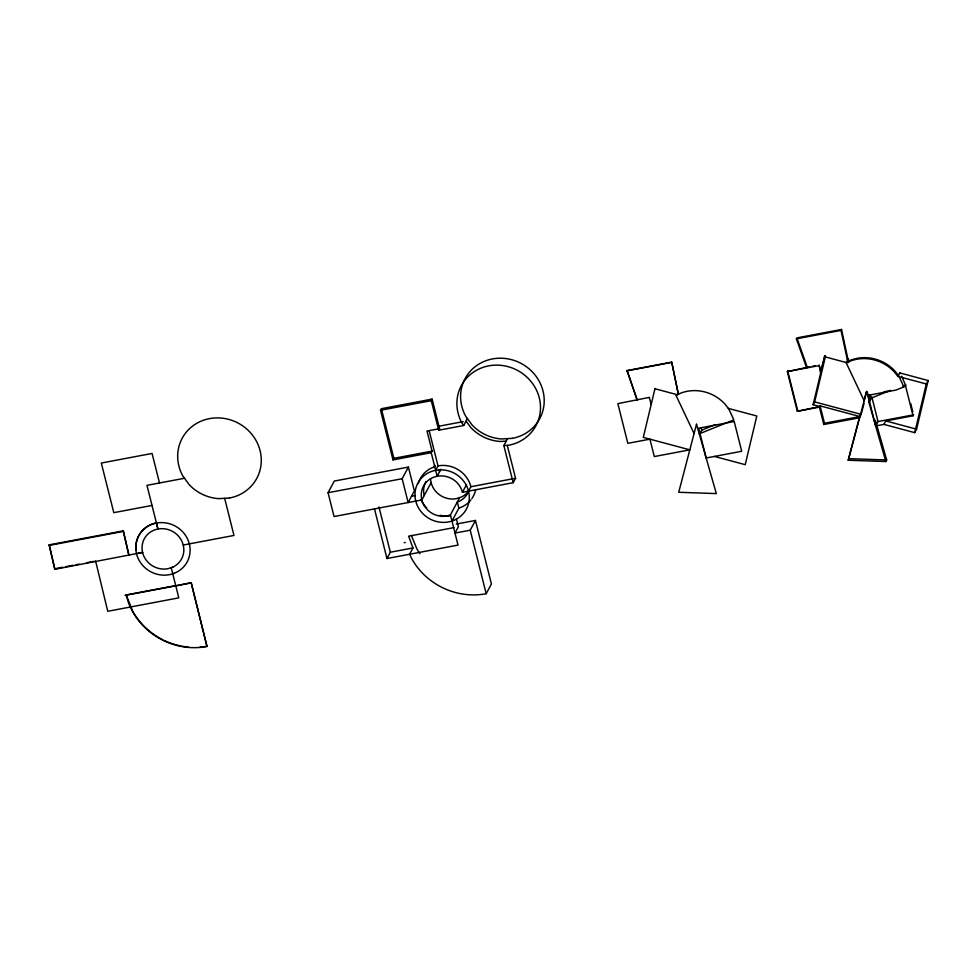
<?xml version="1.0" encoding="UTF-8"?>
<svg xmlns="http://www.w3.org/2000/svg" width="977" height="977" viewBox="0 0 977 977"><rect width="100%" height="100%" fill="white"/><g stroke="black" fill="none" stroke-linecap="round" stroke-linejoin="round"><path stroke-width="1.47" d="M655.03 388.406L643.293 437.391L689.823 449.847L654.297 456.552L649.925 439.161L627.832 443.326L617.855 403.623L649.485 397.37M820.57 372.64L824.869 355.738L820.57 372.64L819.153 365.019M813.133 404.722L814.659 401.889L861.177 414.346L859.32 417.814L823.794 424.519L824.466 423.261L859.992 416.556L820.094 405.87L819.422 407.128L797.342 411.305L819.764 406.493L813.133 404.722L820.912 372.005L819.508 366.424M814.659 401.889L825.516 356.178M875.661 425.96L878.03 421.551L871.875 397.102L869.518 401.51L875.661 425.96L883.916 424.397L914.728 432.652L926.294 383.973L928.15 380.517L899.658 372.884L897.802 376.353L926.294 383.973M914.728 432.652L916.585 429.184L928.15 380.517M874.647 421.917L875.343 420.305L886.689 459.984L885.846 461.559L848.219 460.252L859.32 417.814M903.847 386.892L898.889 376.157L895.213 371.407A39.336 37.041 28.2 0 0 851.285 359.939L845.972 362.345L864.083 400.57L866.526 391.264L869.274 400.875L870.031 400.57L868.687 395.233L895.97 390.079L903.847 386.892L905.191 384.376L901.686 376.243M848.219 460.252L866.514 391.96M861.531 412.99L864.022 403.489M137.928 553.312L142.801 552.396L54.834 569.298L49.192 544.848L123.285 530.853L128.927 555.302L123.285 530.853M54.834 569.298L49.192 544.848M95.612 561.03L107.751 611.284L178.803 597.863L171.207 567.649M156.442 523.061L157.944 529.021L146.965 485.349L184.506 478.254M174.492 585.809L126.216 594.92L128.695 603.432L132.396 611.26A67.755 63.798 28.2 0 0 206.977 646.493L191.174 582.646L175.787 585.846M206.977 646.493L191.174 582.646M459.691 497.586L450.421 514.879L447.136 515.966A21.176 19.931 28.2 0 1 421.844 499.943L334.049 516.54L328.064 492.713L334.293 481.075L408.398 467.079L414.382 490.894L408.142 502.532L402.158 478.718L408.398 467.079M439.552 428.647L427.01 431.016L432.066 451.105L431.223 452.681L393.01 459.898L380.529 410.267L381.372 408.704L432.115 399.104L439.552 428.647L438.71 430.222L463.709 425.496L467.421 418.571M393.01 459.898L393.853 458.323L381.738 410.157M438.71 430.222L431.272 400.68L432.115 399.104M450.421 514.879L458.018 545.093L386.965 558.526L390.336 552.237L378.966 506.978M435.657 470.303L438.014 465.895L429.257 431.077M431.126 482.65L421.844 499.943A21.176 19.931 28.2 0 1 437.146 476.263L440.896 469.278M453.975 527.617L408.63 536.19L412.966 547.95L409.595 554.252L411.61 558.502A67.755 63.798 28.2 0 0 486.192 593.723L491.419 583.977L475.445 520.448L456.247 524.075M431.223 452.681L437.146 476.263A21.176 19.931 28.2 0 1 462.439 492.274L466.591 484.531M451.972 521.059L458.885 508.162L460.375 507.625A27.527 25.915 28.2 0 0 470.877 499.919M468.533 491.126L470.89 486.717L515.551 478.278L507.295 445.427M462.439 492.274L513.194 482.687L503.851 445.536L507.564 438.624M486.192 593.723L470.218 530.206L475.445 520.448M513.194 482.687L515.551 478.278M627.051 370.552L637.175 399.984L627.051 370.552L671.712 362.113L678.356 394.244L671.712 362.113M651.244 404.356L649.314 397.688M700.02 433.544L701.877 430.088L715.53 424.568M807.185 366.998L806.672 367.95L796.377 338.836L796.89 337.895L841.539 329.457L848.354 361.258L847.853 362.211L841.038 330.397L841.539 329.457M797.342 411.305L787.352 371.602L809.713 366.802M824.368 356.678L846.79 362.687L848.647 359.231L847.315 359.829L848.61 362.552M864.083 400.57L864.425 399.935M885.846 461.559L868.761 401.816L869.603 400.24L867.258 392.009M883.916 424.397L885.773 420.94L913.043 415.787L913.556 414.834L878.03 421.551M913.043 415.787L905.557 386L906.058 385.06M678.514 393.926L677.281 394.72L654.859 388.712M846.79 362.687L850.784 360.879A39.336 37.041 28.2 0 1 894.712 372.347L897.802 376.353M699.263 433.849L733.837 419.866L728.879 409.131L725.215 404.38A39.336 37.041 28.2 0 0 681.274 392.913L675.962 395.319L694.085 433.544M882.805 392.693L886.896 391.032M890.487 390.324L871.374 398.054L869.994 394.757M868.761 401.816L869.518 401.51M380.529 410.267L431.272 400.68M626.88 370.869L671.541 362.43M796.377 338.836L841.038 330.397M438.636 426.277L463.183 421.637M812.412 366.302L815.111 365.789M787.352 371.602L818.824 365.654M393.853 458.323L432.066 451.105M152.009 505.439L113.796 512.669L101.315 463.037L152.07 453.45L159.495 482.98M48.85 545.484L122.943 531.476M328.064 492.713L402.158 478.718M902.809 386.526L905.557 386M411.512 496.243L415.323 495.522M55.176 568.675L62.662 567.258M65.667 566.684L73.153 565.28M76.145 564.706L79.137 564.144M86.623 562.728L94.122 561.311M183.236 545.032L233.979 535.445L224.649 498.307M125.032 595.433L191.004 582.964M404.246 542.662L405.26 542.479M470.218 530.206L454.989 533.076L458.36 526.786L456.344 518.775M390.336 552.237L412.966 547.95M506.208 441.14L500.187 441.482A42.353 39.874 28.2 0 1 470.89 427.645L466.066 421.087M503.851 445.536L508.675 445.256A42.353 39.874 28.2 0 0 538.266 394.452A42.353 39.874 28.2 0 0 481.808 367.792A42.353 39.874 28.2 0 0 462.06 423.236L463.709 425.496M849.062 458.677L886.689 459.984M885.773 420.94L916.585 429.184M728.305 408.374L756.796 416.007L745.231 464.673L714.419 456.43M899.658 372.884L900.232 373.641M700.949 427.889L701.877 430.088M797.379 339.275L806.684 365.618M411.366 535.457L416.837 548.744A67.755 63.798 28.2 0 0 419.866 553.715M126.216 594.92L132.567 610.943A67.755 63.798 28.2 0 0 162.976 639.874M910.698 403.501L912.836 412.001M820.094 405.87L824.466 423.261M819.422 407.128L823.794 424.519M787.694 370.967L797.672 410.67M458.885 508.162L457.334 501.983L459.129 501.396A21.176 19.931 28.2 0 0 468.716 491.052M438.917 469.473L439.516 471.854M374.484 508.895L386.965 558.526M418.254 483.639A27.527 25.915 28.2 0 1 434.765 466.725M438.014 465.895A27.527 25.915 28.2 0 1 470.89 486.717M424.201 495.547A21.176 19.931 28.2 0 1 425.96 481.49M468.557 491.199A21.176 19.931 28.2 0 1 461.498 496.988L456.406 498.661A21.176 19.931 28.2 0 1 430.539 478.693M433.532 467.482A21.176 19.931 28.2 0 1 435.107 465.394M475.701 489.685A27.527 25.915 28.2 0 1 471.854 498.612M450.336 515.893A27.527 25.915 28.2 0 1 440.151 515.294M426.717 507.857A27.527 25.915 28.2 0 1 420.806 499.552M136.108 550.271A27.527 25.915 28.2 0 1 156.613 522.756M205.732 646.432A67.755 63.798 28.2 0 1 199.98 647.128M188.341 647.067A67.755 63.798 28.2 0 1 182.516 646.31M181.075 646.041A67.755 63.798 28.2 0 1 164.307 640.521M696.516 424.238L678.722 492.274L716.336 493.593L696.516 424.238M174.26 573.291L172.685 573.853A27.527 25.915 28.2 0 1 136.011 544.006A27.527 25.915 28.2 0 1 179.133 528.581A27.527 25.915 28.2 0 1 174.26 573.291M453.462 520.521L451.887 521.083A27.527 25.915 28.2 0 1 415.213 491.248A27.527 25.915 28.2 0 1 458.335 475.811A27.527 25.915 28.2 0 1 453.462 520.521M173.014 567.051L167.922 568.724A21.176 19.931 28.2 0 1 142.422 543.957A21.176 19.931 28.2 0 1 175.274 533.173A21.176 19.931 28.2 0 1 173.014 567.051M734.203 421.502L698.677 428.207L706.163 457.993L741.69 451.276L734.203 421.502M512.388 438.343L501.543 438.966A42.353 39.874 28.2 0 1 472.233 425.129L465.773 416.324A42.353 39.874 28.2 0 1 485.52 360.867A42.353 39.874 28.2 0 1 541.979 387.527A42.353 39.874 28.2 0 1 512.388 438.343M229.461 498.026L218.616 498.649A42.353 39.874 28.2 0 1 189.318 484.812L182.846 476.007A42.353 39.874 28.2 0 1 202.605 420.55A42.353 39.874 28.2 0 1 259.052 447.21A42.353 39.874 28.2 0 1 229.461 498.026"/></g></svg>
